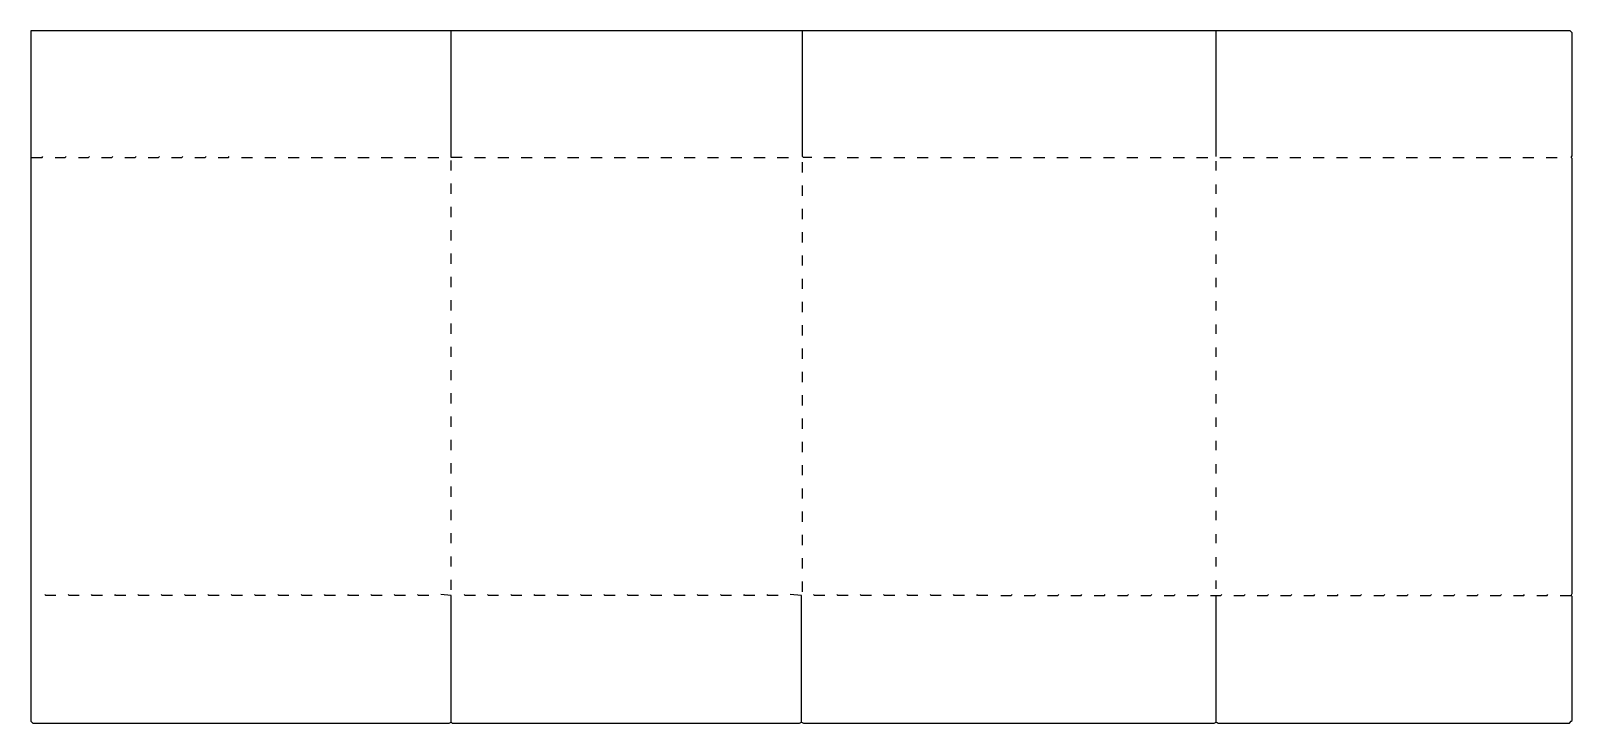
# Model space of a CAD drawing. Extents: x 85 to 1739, y 40 to 783.
import ezdxf

# ---------------------------------------------------------------- set-up
doc = ezdxf.new("R2010")
doc.units = 0
doc.layers.get('0').update_dxf_attribs({"linetype": 'CONTINUOUS'})

msp = doc.modelspace()

# ---------------------------------------------------------------- linework, layer by layer
at = {"color": 250, "linetype": 'CONTINUOUS'}
for points in [[(1357, 41), (1357.9, 40.8), (1359, 40), (1736, 40), (1738, 42), (1739, 43), (1739, 176), (1738, 177), (1738.2, 177.9), (1739, 179), (1739, 646), (1738, 647), (1739, 649), (1739, 781), (1737, 783), (85, 783), (85, 647), (85, 42), (87, 40), (534, 40), (536, 41), (537, 40), (910, 40), (912, 41), (914, 40), (1355, 40), (1357, 41), (1357, 177)], [(548, 647), (536, 647), (536, 783)], [(923, 647), (914, 647), (913, 648), (913, 783)], [(1357, 648), (1357, 783)], [(536, 633), (536, 644)], [(913, 631), (913, 642)], [(1357, 633), (1357, 643)], [(536, 608), (536, 619)], [(913, 606), (913, 617)], [(1357, 608), (1357, 618)], [(536, 583), (536, 594)], [(913, 581), (913, 592)], [(1357, 583), (1357, 593)], [(536, 558), (536, 569)], [(913, 556), (913, 567)], [(1357, 558), (1357, 568)], [(536, 533), (536, 544)], [(913, 531), (913, 542)], [(1357, 533), (1357, 543)], [(536, 508), (536, 519)], [(913, 506), (913, 517)], [(1357, 508), (1357, 518)], [(536, 483), (536, 494)], [(913, 481), (913, 492)], [(1357, 483), (1357, 493)], [(536, 458), (536, 469)], [(913, 456), (913, 467)], [(1357, 458), (1357, 468)], [(536, 433), (536, 444)], [(913, 431), (913, 442)], [(1357, 433), (1357, 443)], [(536, 408), (536, 419)], [(913, 406), (913, 417)], [(1357, 408), (1357, 418)], [(536, 383), (536, 394)], [(913, 381), (913, 392)], [(1357, 383), (1357, 393)], [(536, 358), (536, 369)], [(913, 356), (913, 367)], [(1357, 358), (1357, 368)], [(536, 333), (536, 344)], [(913, 331), (913, 342)], [(1357, 333), (1357, 343)], [(536, 308), (536, 319)], [(913, 306), (913, 317)], [(1357, 308), (1357, 318)], [(536, 283), (536, 294)], [(913, 281), (913, 292)], [(1357, 283), (1357, 293)], [(536, 258), (536, 269)], [(913, 256), (913, 267)], [(1357, 258), (1357, 268)], [(536, 233), (536, 244)], [(913, 231), (913, 242)], [(1357, 233), (1357, 243)], [(536, 208), (536, 219)], [(913, 206), (913, 217)], [(1357, 208), (1357, 218)], [(536, 183), (536, 194)], [(913, 181), (913, 192)], [(1357, 184), (1357, 193)], [(536, 41), (536, 177), (525, 178)], [(912, 41), (912, 177), (900, 178)]]:
    msp.add_lwpolyline(points, dxfattribs=at)
at = {"color": 251, "linetype": 'CONTINUOUS'}
for points in [[(85, 647), (97, 647), (98, 648)], [(311, 647), (323, 647)], [(336, 647), (348, 647)], [(361, 647), (373, 647)], [(386, 647), (398, 647)], [(411, 647), (423, 647)], [(436, 647), (448, 647)], [(461, 647), (473, 647)], [(486, 647), (498, 647)], [(511, 647), (523, 647)], [(561, 647), (573, 647)], [(586, 647), (598, 647)], [(611, 647), (623, 647)], [(636, 647), (648, 647)], [(661, 647), (673, 647)], [(686, 647), (698, 647)], [(711, 647), (723, 647)], [(736, 647), (748, 647)], [(761, 647), (773, 647)], [(786, 647), (798, 647)], [(811, 647), (823, 647)], [(836, 647), (848, 647)], [(861, 647), (873, 647)], [(886, 647), (898, 647)], [(936, 647), (948, 647)], [(961, 647), (973, 647)], [(986, 647), (998, 647)], [(1011, 647), (1023, 647)], [(1036, 647), (1048, 647)], [(1061, 647), (1073, 647)], [(1086, 647), (1098, 647)], [(1111, 647), (1123, 647)], [(1136, 647), (1148, 647)], [(1161, 647), (1173, 647)], [(1186, 647), (1198, 647)], [(1211, 647), (1223, 647)], [(1236, 647), (1248, 647)], [(1261, 647), (1273, 647)], [(1286, 647), (1298, 647)], [(1311, 647), (1323, 647)], [(1336, 647), (1348, 647)], [(1361, 647), (1373, 647)], [(1386, 647), (1398, 647)], [(1411, 647), (1423, 647)], [(1436, 647), (1448, 647)], [(1461, 647), (1473, 647)], [(1486, 647), (1498, 647)], [(1511, 647), (1523, 647)], [(1536, 647), (1548, 647)], [(1561, 647), (1573, 647)], [(1586, 647), (1598, 647)], [(1611, 647), (1623, 647)], [(1636, 647), (1648, 647)], [(1661, 647), (1673, 647)], [(1686, 647), (1698, 647)], [(1711, 647), (1723, 647)], [(1351, 177), (1362, 177), (1363, 178)], [(1726, 177), (1738, 177)]]:
    msp.add_lwpolyline(points, dxfattribs=at)
at = {"color": 252, "linetype": 'CONTINUOUS'}
for points in [[(111, 647), (122, 647), (123, 648)], [(136, 647), (147, 647), (148, 648)], [(161, 647), (172, 647), (173, 648)], [(186, 647), (197, 647), (198, 648)], [(211, 647), (222, 647), (223, 648)], [(236, 647), (247, 647), (248, 648)], [(261, 647), (272, 647), (273, 648)], [(286, 647), (297, 647), (298, 648)], [(112, 177), (101, 177), (100, 178)], [(137, 177), (126, 177), (125, 178)], [(162, 177), (151, 177), (150, 178)], [(187, 177), (176, 177), (175, 178)], [(212, 177), (201, 177), (200, 178)], [(237, 177), (226, 177), (225, 178)], [(262, 177), (251, 177), (250, 178)], [(287, 177), (276, 177), (275, 178)], [(312, 177), (301, 177), (300, 178)], [(337, 177), (326, 177), (325, 178)], [(362, 177), (351, 177), (350, 178)], [(387, 177), (376, 177), (375, 178)], [(412, 177), (401, 177), (400, 178)], [(437, 177), (426, 177), (425, 178)], [(462, 177), (451, 177), (450, 178)], [(487, 177), (476, 177), (475, 178)], [(512, 177), (501, 177), (500, 178)], [(562, 177), (551, 177), (550, 178)], [(587, 177), (576, 177), (575, 178)], [(612, 177), (601, 177), (600, 178)], [(637, 177), (626, 177), (625, 178)], [(662, 177), (651, 177), (650, 178)], [(687, 177), (676, 177), (675, 178)], [(712, 177), (701, 177), (700, 178)], [(737, 177), (726, 177), (725, 178)], [(762, 177), (751, 177), (750, 178)], [(787, 177), (776, 177), (775, 178)], [(812, 177), (801, 177), (800, 178)], [(837, 177), (826, 177), (825, 178)], [(862, 177), (851, 177), (850, 178)], [(887, 177), (876, 177), (875, 178)], [(937, 177), (926, 177), (925, 178)], [(962, 177), (951, 177), (950, 178)], [(987, 177), (976, 177), (975, 178)], [(1012, 177), (1001, 177), (1000, 178)], [(1037, 177), (1026, 177), (1025, 178)], [(1062, 177), (1051, 177), (1050, 178)], [(1087, 177), (1076, 177), (1075, 178)], [(1112, 177), (1101, 177), (1100, 178)], [(1126, 177), (1137, 177), (1138, 178)], [(1151, 177), (1162, 177), (1163, 178)], [(1176, 177), (1187, 177), (1188, 178)], [(1201, 177), (1212, 177), (1213, 178)], [(1226, 177), (1237, 177), (1238, 178)], [(1251, 177), (1262, 177), (1263, 178)], [(1276, 177), (1287, 177), (1288, 178)], [(1301, 177), (1312, 177), (1313, 178)], [(1326, 177), (1337, 177), (1338, 178)], [(1376, 177), (1387, 177), (1388, 178)], [(1401, 177), (1412, 177), (1413, 178)], [(1426, 177), (1437, 177), (1438, 178)], [(1451, 177), (1462, 177), (1463, 178)], [(1476, 177), (1487, 177), (1488, 178)], [(1501, 177), (1512, 177), (1513, 178)], [(1526, 177), (1537, 177), (1538, 178)], [(1551, 177), (1562, 177), (1563, 178)], [(1576, 177), (1587, 177), (1588, 178)], [(1601, 177), (1612, 177), (1613, 178)], [(1626, 177), (1637, 177), (1638, 178)], [(1651, 177), (1662, 177), (1663, 178)], [(1676, 177), (1687, 177), (1688, 178)], [(1701, 177), (1712, 177), (1713, 178)]]:
    msp.add_lwpolyline(points, dxfattribs=at)

doc.saveas('drawing.dxf')
